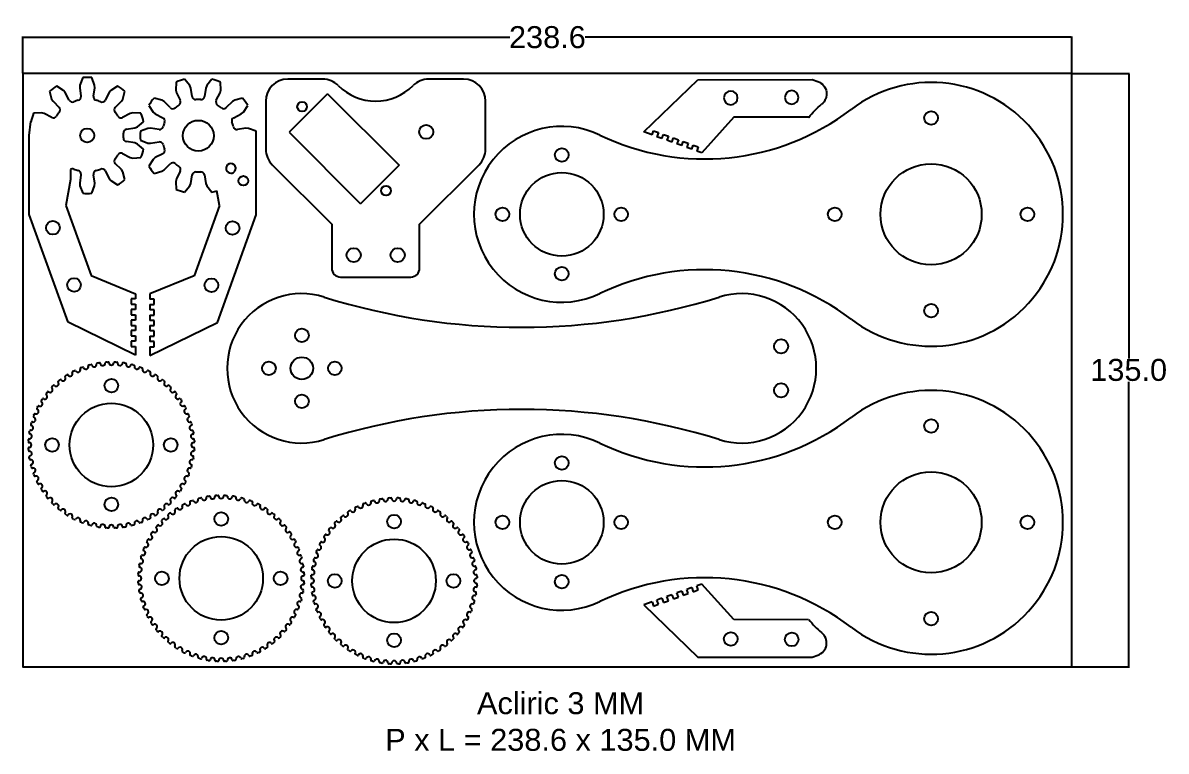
# Model space of a CAD drawing. Extents: x 6 to 266, y -12 to 153.
import ezdxf

# ---------------------------------------------------------------- set-up
doc = ezdxf.new("R2010")
doc.units = 0
doc.header["$MEASUREMENT"] = 0
doc.layers.get('0').update_dxf_attribs({"linetype": 'CONTINUOUS'})
doc.layers.get('Defpoints').update_dxf_attribs({"linetype": 'CONTINUOUS'})
doc.layers.add('Layer1', color=1, linetype='CONTINUOUS')
doc.styles.get("Standard").update_dxf_attribs({"font": 'ARIAL.TTF'})
doc.dimstyles.get("Standard").update_dxf_attribs({"dimtxt": 0.18, "dimasz": 0.18, "dimexe": 0.18, "dimexo": 0.0625, "dimgap": 0.09, "dimtad": 0, "dimtih": 1, "dimtoh": 1, "dimdec": 4, "dimzin": 0, "dimdsep": 46, "dimtxsty": 'Standard', "dimcen": 0.09, "dimadec": 0, "dimazin": 0, "dimtfac": 1, "dimtdec": 4, "dimtofl": 0, "dimtmove": 0, "dimatfit": 3, "dimfxl": 1, "dimtolj": 1, "dimtzin": 0, "dimarcsym": 0})

# ---------------------------------------------------------------- blocks, each defined once
blk = doc.blocks.new('POCKET003')
at = {"color": 0}
for p, q in [((-12.04, 12), (-20, 12)), ((20, 12), (12.04, 12)), ((-10.93, 8.7), (-19.7, -0.07)), ((-10.93, 8.7), (5.33, -7.56)), ((-25, 7), (-25, -3.93)), ((25, -3.93), (25, 7)), ((-19.7, -0.07), (-3.43, -16.33)), ((-23.54, -7.46), (-10, -21)), ((5.33, -7.56), (-3.43, -16.33)), ((10, -21), (23.54, -7.46)), ((-10, -21), (-10, -31)), ((10, -31), (10, -21)), ((-8, -33), (8, -33))]:
    blk.add_line(p, q, dxfattribs=at)
for centre, radius in [((-16.73, 5.73), 1.1), ((11.5, 0), 1.6), ((2.36, -13.36), 1.1), ((-5, -28), 1.6), ((5, -28), 1.6)]:
    blk.add_circle(centre, radius, dxfattribs=at)
for centre, radius, start, end in [((-20, 7), 5, 90, 180), ((-12.04, 7), 5, 44.9009, 90), ((0, 19), 12, 224.9009, 315.0991), ((12.04, 7), 5, 90, 135.0991), ((20, 7), 5, 0, 90), ((-20, -3.93), 5, 180, 225), ((20, -3.93), 5, 315, 0), ((-8, -31), 2, 180, 270), ((8, -31), 2, 270, 0)]:
    blk.add_arc(centre, radius, start, end, dxfattribs=at)
blk = doc.blocks.new('FILLET')
at = {"color": 0}
for p, q in [((11, 50), (-4.35, 42.45)), ((11, 48), (11, 50)), ((11, 48), (10, 48)), ((10, 48), (10, 46.8)), ((10, 46.8), (11, 46.8)), ((11, 45.6), (10, 45.6)), ((10, 45.6), (10, 44.4)), ((10, 44.4), (11, 44.4)), ((11, 45.6), (11, 46.8)), ((11, 43.2), (11, 44.4)), ((-4.35, 42.45), (-13.2, 18)), ((11, 43.2), (10, 43.2)), ((10, 43.2), (10, 42)), ((10, 42), (11, 42)), ((11, 40.8), (11, 42)), ((10, 40.8), (10, 39.6)), ((11, 40.8), (10, 40.8)), ((10, 39.6), (11, 39.6)), ((11, 38.4), (11, 39.6)), ((10, 38.4), (10, 37.2)), ((11, 38.4), (10, 38.4)), ((10, 37.2), (11, 37.2)), ((11, 36), (11, 37.2)), ((0.93, 31.89), (11, 36)), ((-4.85, 15.91), (0.93, 31.89)), ((-13.2, 18), (-13.2, 16.62)), ((-4.85, 15.91), (-4.83, 15.78))]:
    blk.add_line(p, q, dxfattribs=at)
for centre in [(-3, 34), (-7.8, 21)]:
    blk.add_circle(centre, 1.55, dxfattribs=at)
for centre, radius, start, end in [((-10.2, 16.62), 3, 180, 301.5389), ((0, 0), 16.5, 107.021, 121.5389)]:
    blk.add_arc(centre, radius, start, end, dxfattribs=at)
blk = doc.blocks.new('PAD')
at = {"color": 0}
for centre, radius in [((84, 21.92), 1.55), ((0, 13.5), 1.55), ((84, 0), 11.5), ((0, 0), 9.5), ((-13.5, 0), 1.55), ((13.5, 0), 1.55), ((62.08, 0), 1.55), ((105.92, 0), 1.55), ((0, -13.5), 1.55), ((84, -21.92), 1.55)]:
    blk.add_circle(centre, radius, dxfattribs=at)
for centre, radius, start, end in [((84, 0), 30, 232.6875, 127.3125), ((32.48, 67.6), 55, 244.3409, 307.3125), ((0, 0), 20, 64.3409, 295.6591), ((32.48, -67.6), 55, 52.6875, 115.6591)]:
    blk.add_arc(centre, radius, start, end, dxfattribs=at)
blk = doc.blocks.new('POCKET')
at = {"color": 0}
for centre, radius in [((0, 7.5), 1.55), ((109, 5), 1.6), ((-7.5, 0), 1.55), ((0, 0), 2.55), ((7.5, 0), 1.55), ((109, -5), 1.6), ((0, -7.5), 1.55)]:
    blk.add_circle(centre, radius, dxfattribs=at)
for centre, radius, start, end in [((0, 0), 17, 72.5784, 287.4216), ((50, 159.34), 150, 252.5784, 287.4216), ((100, 0), 17, 252.5784, 107.4216), ((50, -159.34), 150, 72.5784, 107.4216)]:
    blk.add_arc(centre, radius, start, end, dxfattribs=at)
blk = doc.blocks.new('*D31')
at = {"layer": 'Defpoints', "color": 0}
for p in [(5.93, 149.91), (5.93, 141.7), (244.56, 141.7)]:
    blk.add_point(p, dxfattribs=at)
at = {"layer": 'Layer1', "color": 0, "linetype": 'ByBlock', "lineweight": -2}
for p, q in [((5.93, 141.77), (5.93, 150.09)), ((6.11, 149.91), (116.68, 149.91)), ((244.38, 149.91), (133.8, 149.91)), ((244.56, 141.77), (244.56, 150.09))]:
    blk.add_line(p, q, dxfattribs=at)
at = {"layer": 'Layer1', "color": 0}
for points in [[(6.11, 149.94), (6.11, 149.88), (5.93, 149.91)], [(244.38, 149.88), (244.38, 149.94), (244.56, 149.91)]]:
    blk.add_solid(points, dxfattribs=at)
at = {"layer": 'Layer1', "color": 0, "linetype": 'ByBlock', "insert": (125.24, 149.91), "char_height": 5, "attachment_point": 5}
blk.add_mtext('\\A1;238.6', dxfattribs=at)
blk = doc.blocks.new('*D32')
at = {"layer": 'Defpoints', "color": 0}
for p in [(244.56, 141.7), (257.46, 141.7), (244.56, 6.73)]:
    blk.add_point(p, dxfattribs=at)
at = {"layer": 'Layer1', "color": 0, "linetype": 'ByBlock', "lineweight": -2}
for p, q in [((244.62, 141.7), (257.64, 141.7)), ((257.46, 141.52), (257.46, 76.86)), ((257.46, 6.91), (257.46, 71.57)), ((244.62, 6.73), (257.64, 6.73))]:
    blk.add_line(p, q, dxfattribs=at)
at = {"layer": 'Layer1', "color": 0}
for points in [[(257.49, 141.52), (257.43, 141.52), (257.46, 141.7)], [(257.43, 6.91), (257.49, 6.91), (257.46, 6.73)]]:
    blk.add_solid(points, dxfattribs=at)
at = {"layer": 'Layer1', "color": 0, "linetype": 'ByBlock', "insert": (257.46, 74.22), "char_height": 5, "attachment_point": 5}
blk.add_mtext('\\A1;135.0', dxfattribs=at)

msp = doc.modelspace()

# ---------------------------------------------------------------- linework, layer by layer
at = {"color": 0}
for p, q in [((18.85, 138.43), (19.15, 136.51)), ((21.98, 136.51), (22.29, 138.43)), ((44.41, 136.44), (44.11, 138.36)), ((47.54, 138.36), (47.24, 136.44)), ((12.8, 135.35), (14.18, 133.97)), ((16.47, 135.64), (15.58, 137.37)), ((25.55, 137.37), (24.67, 135.64)), ((26.96, 133.97), (28.34, 135.35)), ((39.44, 133.91), (38.06, 135.28)), ((40.84, 137.3), (41.72, 135.57)), ((49.93, 135.57), (50.81, 137.3)), ((53.59, 135.28), (52.21, 133.91)), ((7.4, 127.58), (7.74, 130.72)), ((7.74, 130.72), (7.74, 130.72)), ((12.52, 131.69), (10.78, 132.57)), ((30.36, 132.57), (28.62, 131.69)), ((36.04, 132.5), (37.77, 131.62)), ((53.88, 131.62), (55.61, 132.5)), ((7.37, 127.58), (7.4, 127.58)), ((7.37, 109.58), (7.37, 127.58)), ((29.5, 129), (31.42, 129.3)), ((36.9, 128.93), (34.98, 129.23)), ((56.67, 129.23), (54.75, 128.93)), ((59.03, 127.29), (59.03, 127.52)), ((31.42, 125.87), (29.5, 126.17)), ((34.98, 125.8), (36.9, 126.1)), ((59.03, 109.52), (59.03, 127.29)), ((28.62, 123.48), (30.36, 122.6)), ((37.77, 123.41), (36.04, 122.53)), ((16.77, 119.86), (16.77, 117.58)), ((28.34, 119.82), (26.96, 121.19)), ((38.06, 119.75), (39.44, 121.12)), ((16.77, 117.58), (15.72, 111.68)), ((19.15, 118.66), (18.85, 116.74)), ((22.29, 116.74), (21.98, 118.66)), ((24.67, 119.53), (25.55, 117.8)), ((41.72, 119.46), (40.84, 117.73)), ((44.11, 116.67), (44.41, 118.59)), ((47.24, 118.59), (47.54, 116.67)), ((50.68, 111.61), (50.07, 115.01)), ((16.22, 85.14), (7.37, 109.58)), ((15.72, 111.68), (21.5, 95.69)), ((50.68, 111.61), (44.89, 95.62)), ((50.18, 85.07), (59.03, 109.52)), ((21.5, 95.69), (31.57, 91.58)), ((44.89, 95.62), (34.83, 91.52)), ((31.57, 91.58), (31.57, 90.38)), ((34.83, 91.52), (34.83, 90.32)), ((30.57, 90.38), (30.57, 89.18)), ((31.57, 90.38), (30.57, 90.38)), ((30.57, 89.18), (31.57, 89.18)), ((31.57, 89.18), (31.57, 87.98)), ((35.83, 90.32), (34.83, 90.32)), ((34.83, 89.12), (34.83, 87.92)), ((34.83, 89.12), (35.83, 89.12)), ((35.83, 89.12), (35.83, 90.32)), ((30.57, 87.98), (30.57, 86.78)), ((31.57, 87.98), (30.57, 87.98)), ((30.57, 86.78), (31.57, 86.78)), ((31.57, 86.78), (31.57, 85.58)), ((35.83, 87.92), (34.83, 87.92)), ((34.83, 86.72), (34.83, 85.52)), ((34.83, 86.72), (35.83, 86.72)), ((35.83, 86.72), (35.83, 87.92)), ((31.57, 77.58), (16.22, 85.14)), ((30.57, 85.58), (30.57, 84.38)), ((31.57, 85.58), (30.57, 85.58)), ((30.57, 84.38), (31.57, 84.38)), ((31.57, 84.38), (31.57, 83.18)), ((35.83, 85.52), (34.83, 85.52)), ((34.83, 77.52), (50.18, 85.07)), ((34.83, 84.32), (34.83, 83.12)), ((34.83, 84.32), (35.83, 84.32)), ((35.83, 84.32), (35.83, 85.52)), ((30.57, 83.18), (30.57, 81.98)), ((31.57, 83.18), (30.57, 83.18)), ((30.57, 81.98), (31.57, 81.98)), ((30.57, 80.78), (30.57, 79.58)), ((31.57, 80.78), (30.57, 80.78)), ((31.57, 81.98), (31.57, 80.78)), ((35.83, 83.12), (34.83, 83.12)), ((34.83, 81.92), (34.83, 80.72)), ((34.83, 81.92), (35.83, 81.92)), ((35.83, 80.72), (34.83, 80.72)), ((35.83, 81.92), (35.83, 83.12)), ((35.83, 79.52), (35.83, 80.72)), ((30.57, 79.58), (31.57, 79.58)), ((31.57, 79.58), (31.57, 77.58)), ((34.83, 79.52), (34.83, 77.52)), ((34.83, 79.52), (35.83, 79.52)), ((21.17, 75.42), (20.9, 75.33)), ((21.17, 75.42), (21.45, 75.48)), ((23.11, 75.83), (22.83, 75.77)), ((23.11, 75.83), (23.39, 75.86)), ((25.07, 76.04), (24.79, 76.01)), ((25.07, 76.04), (25.36, 76.04)), ((27.05, 76.04), (26.77, 76.04)), ((27.05, 76.04), (27.33, 76.01)), ((29.02, 75.83), (28.74, 75.86)), ((29.02, 75.83), (29.3, 75.77)), ((30.95, 75.42), (30.68, 75.48)), ((30.95, 75.42), (31.22, 75.33)), ((15.77, 73.02), (15.54, 72.85)), ((15.77, 73.02), (16.02, 73.16)), ((17.48, 74), (17.24, 73.86)), ((17.48, 74), (17.74, 74.12)), ((19.29, 74.81), (19.03, 74.69)), ((19.29, 74.81), (19.56, 74.9)), ((32.84, 74.81), (32.56, 74.9)), ((32.84, 74.81), (33.09, 74.69)), ((34.64, 74), (34.38, 74.12)), ((34.64, 74), (34.89, 73.86)), ((36.36, 73.02), (36.11, 73.16)), ((36.36, 73.02), (36.59, 72.85)), ((12.7, 70.53), (12.51, 70.32)), ((12.7, 70.53), (12.91, 70.72)), ((14.17, 71.85), (13.96, 71.66)), ((14.17, 71.85), (14.4, 72.02)), ((37.96, 71.85), (37.73, 72.02)), ((37.96, 71.85), (38.17, 71.66)), ((39.43, 70.53), (39.21, 70.72)), ((39.43, 70.53), (39.62, 70.32)), ((10.21, 67.46), (10.38, 67.69)), ((11.38, 69.06), (11.21, 68.83)), ((11.38, 69.06), (11.57, 69.27)), ((40.75, 69.06), (40.56, 69.27)), ((40.75, 69.06), (40.92, 68.83)), ((41.91, 67.46), (41.75, 67.69)), ((9.22, 65.75), (9.11, 65.49)), ((9.22, 65.75), (9.37, 65.99)), ((10.21, 67.46), (10.07, 67.21)), ((41.91, 67.46), (42.05, 67.21)), ((42.9, 65.75), (42.76, 65.99)), ((42.9, 65.75), (43.02, 65.49)), ((8.42, 63.94), (8.33, 63.67)), ((8.42, 63.94), (8.53, 64.2)), ((43.71, 63.94), (43.59, 64.2)), ((43.71, 63.94), (43.79, 63.67)), ((7.4, 60.12), (7.37, 59.84)), ((7.4, 60.12), (7.46, 60.4)), ((7.81, 62.06), (7.75, 61.78)), ((7.81, 62.06), (7.9, 62.33)), ((44.32, 62.06), (44.23, 62.33)), ((44.32, 62.06), (44.38, 61.78)), ((44.73, 60.12), (44.67, 60.4)), ((44.73, 60.12), (44.76, 59.84)), ((7.19, 58.15), (7.22, 58.44)), ((7.19, 58.15), (7.19, 57.87)), ((44.94, 58.15), (44.91, 58.44)), ((44.94, 58.15), (44.94, 57.87)), ((7.19, 56.18), (7.19, 56.46)), ((7.19, 56.18), (7.22, 55.89)), ((44.94, 56.18), (44.91, 55.89)), ((44.94, 56.18), (44.94, 56.46)), ((7.4, 54.21), (7.37, 54.49)), ((7.4, 54.21), (7.46, 53.93)), ((7.81, 52.27), (7.75, 52.55)), ((7.81, 52.27), (7.9, 52)), ((44.32, 52.27), (44.23, 52)), ((44.32, 52.27), (44.38, 52.55)), ((44.73, 54.21), (44.67, 53.93)), ((44.73, 54.21), (44.76, 54.49)), ((8.42, 50.39), (8.33, 50.66)), ((8.42, 50.39), (8.53, 50.13)), ((43.71, 50.39), (43.59, 50.13)), ((43.71, 50.39), (43.79, 50.66)), ((9.22, 48.59), (9.11, 48.85)), ((9.22, 48.59), (9.37, 48.34)), ((10.21, 46.87), (10.07, 47.12)), ((10.21, 46.87), (10.38, 46.64)), ((41.91, 46.87), (41.75, 46.64)), ((41.91, 46.87), (42.05, 47.12)), ((42.9, 48.59), (42.76, 48.34)), ((42.9, 48.59), (43.02, 48.85)), ((11.38, 45.27), (11.21, 45.5)), ((11.38, 45.27), (11.57, 45.06)), ((40.75, 45.27), (40.56, 45.06)), ((40.75, 45.27), (40.92, 45.5)), ((44.28, 44.48), (44.02, 44.37)), ((44.28, 44.48), (44.55, 44.57)), ((46.16, 45.09), (45.89, 45.01)), ((46.16, 45.09), (46.44, 45.15)), ((48.1, 45.51), (47.82, 45.45)), ((48.1, 45.51), (48.38, 45.54)), ((50.06, 45.71), (49.78, 45.68)), ((50.06, 45.71), (50.35, 45.71)), ((52.04, 45.71), (51.76, 45.71)), ((52.04, 45.71), (52.32, 45.68)), ((54.01, 45.51), (53.73, 45.54)), ((54.01, 45.51), (54.29, 45.45)), ((55.94, 45.09), (55.67, 45.15)), ((55.94, 45.09), (56.21, 45.01)), ((57.82, 44.48), (57.55, 44.57)), ((57.82, 44.48), (58.08, 44.37)), ((85.48, 44.51), (85.21, 44.42)), ((85.48, 44.51), (85.75, 44.57)), ((87.41, 44.92), (87.13, 44.86)), ((87.41, 44.92), (87.69, 44.95)), ((89.38, 45.13), (89.09, 45.1)), ((89.38, 45.13), (89.66, 45.13)), ((91.36, 45.13), (91.07, 45.13)), ((91.36, 45.13), (91.64, 45.1)), ((93.32, 44.92), (93.04, 44.95)), ((93.32, 44.92), (93.6, 44.86)), ((95.26, 44.51), (94.98, 44.57)), ((95.26, 44.51), (95.53, 44.42)), ((12.7, 43.8), (12.51, 44.01)), ((12.7, 43.8), (12.91, 43.61)), ((14.17, 42.48), (13.96, 42.67)), ((14.17, 42.48), (14.4, 42.31)), ((37.96, 42.48), (37.73, 42.31)), ((37.96, 42.48), (38.17, 42.67)), ((39.16, 41.53), (39.39, 41.69)), ((39.43, 43.8), (39.21, 43.61)), ((39.43, 43.8), (39.62, 44.01)), ((40.76, 42.69), (40.53, 42.52)), ((40.76, 42.69), (41.01, 42.83)), ((42.47, 43.68), (42.23, 43.54)), ((42.47, 43.68), (42.73, 43.79)), ((59.63, 43.68), (59.37, 43.79)), ((59.63, 43.68), (59.88, 43.54)), ((61.35, 42.69), (61.1, 42.83)), ((61.35, 42.69), (61.57, 42.52)), ((62.95, 41.53), (62.72, 41.69)), ((80.07, 42.11), (79.84, 41.94)), ((80.07, 42.11), (80.32, 42.25)), ((81.79, 43.1), (81.54, 42.95)), ((81.79, 43.1), (82.05, 43.21)), ((83.59, 43.9), (83.33, 43.79)), ((83.59, 43.9), (83.86, 43.99)), ((97.14, 43.9), (96.87, 43.99)), ((97.14, 43.9), (97.4, 43.79)), ((98.95, 43.1), (98.69, 43.21)), ((98.95, 43.1), (99.19, 42.95)), ((100.66, 42.11), (100.41, 42.25)), ((100.66, 42.11), (100.89, 41.94)), ((15.77, 41.32), (15.54, 41.48)), ((15.77, 41.32), (16.02, 41.17)), ((17.48, 40.33), (17.24, 40.47)), ((17.48, 40.33), (17.74, 40.21)), ((19.29, 39.52), (19.03, 39.64)), ((19.29, 39.52), (19.56, 39.43)), ((32.84, 39.52), (32.56, 39.43)), ((32.84, 39.52), (33.09, 39.64)), ((34.64, 40.33), (34.38, 40.21)), ((34.64, 40.33), (34.89, 40.47)), ((36.36, 41.32), (36.11, 41.17)), ((36.36, 41.32), (36.59, 41.48)), ((37.69, 40.2), (37.5, 39.99)), ((37.69, 40.2), (37.9, 40.39)), ((39.16, 41.53), (38.95, 41.34)), ((62.95, 41.53), (63.16, 41.34)), ((64.42, 40.2), (64.2, 40.39)), ((64.42, 40.2), (64.61, 39.99)), ((77, 39.62), (76.81, 39.41)), ((77, 39.62), (77.21, 39.81)), ((78.47, 40.94), (78.26, 40.75)), ((78.47, 40.94), (78.7, 41.11)), ((102.26, 40.94), (102.03, 41.11)), ((102.26, 40.94), (102.47, 40.75)), ((103.73, 39.62), (103.52, 39.81)), ((103.73, 39.62), (103.92, 39.41)), ((21.17, 38.91), (20.9, 39)), ((21.17, 38.91), (21.45, 38.85)), ((23.11, 38.5), (22.83, 38.56)), ((23.11, 38.5), (23.39, 38.47)), ((25.07, 38.29), (24.79, 38.32)), ((25.07, 38.29), (25.36, 38.29)), ((27.05, 38.29), (26.77, 38.29)), ((27.05, 38.29), (27.33, 38.32)), ((29.02, 38.5), (28.74, 38.47)), ((29.02, 38.5), (29.3, 38.56)), ((30.95, 38.91), (30.68, 38.85)), ((30.95, 38.91), (31.22, 39)), ((35.2, 37.13), (35.06, 36.89)), ((35.2, 37.13), (35.37, 37.36)), ((36.37, 38.73), (36.2, 38.5)), ((36.37, 38.73), (36.56, 38.94)), ((65.74, 38.73), (65.55, 38.94)), ((65.74, 38.73), (65.91, 38.5)), ((66.9, 37.13), (66.73, 37.36)), ((66.9, 37.13), (67.04, 36.89)), ((74.52, 36.55), (74.37, 36.3)), ((74.52, 36.55), (74.68, 36.78)), ((75.68, 38.15), (75.51, 37.92)), ((75.68, 38.15), (75.87, 38.36)), ((105.05, 38.15), (104.86, 38.36)), ((105.05, 38.15), (105.22, 37.92)), ((106.22, 36.55), (106.05, 36.78)), ((106.22, 36.55), (106.36, 36.3)), ((33.41, 33.61), (33.52, 33.87)), ((34.21, 35.42), (34.1, 35.16)), ((34.21, 35.42), (34.36, 35.67)), ((67.89, 35.42), (67.75, 35.67)), ((67.89, 35.42), (68.01, 35.16)), ((68.7, 33.61), (68.58, 33.87)), ((73.53, 34.84), (73.41, 34.58)), ((73.53, 34.84), (73.67, 35.08)), ((107.21, 34.84), (107.06, 35.08)), ((107.21, 34.84), (107.32, 34.58)), ((32.8, 31.73), (32.74, 31.45)), ((32.8, 31.73), (32.89, 32)), ((33.41, 33.61), (33.32, 33.34)), ((68.7, 33.61), (68.78, 33.34)), ((69.31, 31.73), (69.22, 32)), ((69.31, 31.73), (69.37, 31.45)), ((72.11, 31.15), (72.2, 31.42)), ((72.72, 33.03), (72.64, 32.76)), ((72.72, 33.03), (72.84, 33.29)), ((108.01, 33.03), (107.89, 33.29)), ((108.01, 33.03), (108.1, 32.76)), ((108.62, 31.15), (108.53, 31.42)), ((32.39, 29.8), (32.36, 29.51)), ((32.39, 29.8), (32.45, 30.07)), ((69.72, 29.8), (69.66, 30.07)), ((69.72, 29.8), (69.75, 29.51)), ((71.7, 29.21), (71.67, 28.93)), ((71.7, 29.21), (71.76, 29.49)), ((72.11, 31.15), (72.05, 30.87)), ((108.62, 31.15), (108.68, 30.87)), ((109.03, 29.21), (108.97, 29.49)), ((109.03, 29.21), (109.06, 28.93)), ((32.18, 27.83), (32.21, 28.11)), ((32.18, 27.83), (32.18, 27.55)), ((32.18, 25.85), (32.18, 26.14)), ((69.92, 27.83), (69.9, 28.11)), ((69.92, 27.83), (69.92, 27.55)), ((69.92, 25.85), (69.92, 26.14)), ((71.49, 27.25), (71.52, 27.53)), ((71.49, 27.25), (71.49, 26.96)), ((109.24, 27.25), (109.21, 27.53)), ((109.24, 27.25), (109.24, 26.96)), ((32.18, 25.85), (32.21, 25.57)), ((32.39, 23.88), (32.36, 24.17)), ((32.39, 23.88), (32.45, 23.61)), ((69.72, 23.88), (69.66, 23.61)), ((69.72, 23.88), (69.75, 24.17)), ((69.92, 25.85), (69.9, 25.57)), ((71.49, 25.27), (71.49, 25.55)), ((71.49, 25.27), (71.52, 24.99)), ((71.7, 23.3), (71.67, 23.58)), ((109.03, 23.3), (109.06, 23.58)), ((109.24, 25.27), (109.21, 24.99)), ((109.24, 25.27), (109.24, 25.55)), ((32.8, 21.95), (32.74, 22.23)), ((32.8, 21.95), (32.89, 21.68)), ((69.31, 21.95), (69.22, 21.68)), ((69.31, 21.95), (69.37, 22.23)), ((71.7, 23.3), (71.76, 23.02)), ((72.11, 21.37), (72.05, 21.64)), ((72.11, 21.37), (72.2, 21.1)), ((108.62, 21.37), (108.53, 21.1)), ((108.62, 21.37), (108.68, 21.64)), ((109.03, 23.3), (108.97, 23.02)), ((33.41, 20.07), (33.32, 20.34)), ((33.41, 20.07), (33.52, 19.81)), ((34.21, 18.26), (34.1, 18.52)), ((34.21, 18.26), (34.36, 18.01)), ((67.89, 18.26), (67.75, 18.01)), ((67.89, 18.26), (68.01, 18.52)), ((68.7, 20.07), (68.58, 19.81)), ((68.7, 20.07), (68.78, 20.34)), ((72.72, 19.49), (72.64, 19.76)), ((72.72, 19.49), (72.84, 19.23)), ((108.01, 19.49), (107.89, 19.23)), ((108.01, 19.49), (108.1, 19.76)), ((35.2, 16.55), (35.06, 16.79)), ((35.2, 16.55), (35.37, 16.32)), ((66.9, 16.55), (66.73, 16.32)), ((66.9, 16.55), (67.04, 16.79)), ((73.53, 17.68), (73.41, 17.94)), ((73.53, 17.68), (73.67, 17.43)), ((74.52, 15.96), (74.37, 16.21)), ((74.52, 15.96), (74.68, 15.73)), ((106.22, 15.96), (106.05, 15.73)), ((106.22, 15.96), (106.36, 16.21)), ((107.21, 17.68), (107.06, 17.43)), ((107.21, 17.68), (107.32, 17.94)), ((36.37, 14.95), (36.2, 15.18)), ((36.37, 14.95), (36.56, 14.74)), ((37.69, 13.48), (37.5, 13.69)), ((37.69, 13.48), (37.9, 13.29)), ((64.42, 13.48), (64.2, 13.29)), ((64.42, 13.48), (64.61, 13.69)), ((65.74, 14.95), (65.55, 14.74)), ((65.74, 14.95), (65.91, 15.18)), ((75.68, 14.36), (75.51, 14.59)), ((75.68, 14.36), (75.87, 14.15)), ((77, 12.89), (76.81, 13.11)), ((103.73, 12.89), (103.92, 13.11)), ((105.05, 14.36), (104.86, 14.15)), ((105.05, 14.36), (105.22, 14.59)), ((39.16, 12.15), (38.95, 12.34)), ((39.16, 12.15), (39.39, 11.99)), ((40.76, 10.99), (40.53, 11.16)), ((40.76, 10.99), (41.01, 10.85)), ((61.35, 10.99), (61.1, 10.85)), ((61.35, 10.99), (61.57, 11.16)), ((62.95, 12.15), (62.72, 11.99)), ((62.95, 12.15), (63.16, 12.34)), ((77, 12.89), (77.21, 12.7)), ((78.47, 11.57), (78.26, 11.76)), ((78.47, 11.57), (78.7, 11.4)), ((80.07, 10.41), (79.84, 10.58)), ((80.07, 10.41), (80.32, 10.27)), ((100.66, 10.41), (100.41, 10.27)), ((100.66, 10.41), (100.89, 10.58)), ((102.26, 11.57), (102.03, 11.4)), ((102.26, 11.57), (102.47, 11.76)), ((103.73, 12.89), (103.52, 12.7)), ((42.47, 10), (42.23, 10.14)), ((42.47, 10), (42.73, 9.89)), ((44.28, 9.2), (44.02, 9.31)), ((44.28, 9.2), (44.55, 9.11)), ((46.16, 8.59), (45.89, 8.67)), ((46.16, 8.59), (46.44, 8.53)), ((48.1, 8.17), (47.82, 8.23)), ((48.1, 8.17), (48.38, 8.14)), ((50.06, 7.97), (49.78, 8)), ((50.06, 7.97), (50.35, 7.97)), ((52.04, 7.97), (51.76, 7.97)), ((52.04, 7.97), (52.32, 8)), ((54.01, 8.17), (53.73, 8.14)), ((54.01, 8.17), (54.29, 8.23)), ((55.94, 8.59), (55.67, 8.53)), ((55.94, 8.59), (56.21, 8.67)), ((57.82, 9.2), (57.55, 9.11)), ((57.82, 9.2), (58.08, 9.31)), ((59.63, 10), (59.37, 9.89)), ((59.63, 10), (59.88, 10.14)), ((81.79, 9.42), (81.54, 9.56)), ((81.79, 9.42), (82.05, 9.3)), ((83.59, 8.61), (83.33, 8.73)), ((83.59, 8.61), (83.86, 8.53)), ((85.48, 8), (85.21, 8.09)), ((85.48, 8), (85.75, 7.94)), ((95.26, 8), (94.98, 7.94)), ((95.26, 8), (95.53, 8.09)), ((97.14, 8.61), (96.87, 8.53)), ((97.14, 8.61), (97.4, 8.73)), ((98.95, 9.42), (98.69, 9.3)), ((98.95, 9.42), (99.19, 9.56)), ((87.41, 7.59), (87.13, 7.65)), ((87.41, 7.59), (87.69, 7.56)), ((89.38, 7.39), (89.09, 7.41)), ((89.38, 7.39), (89.66, 7.39)), ((91.36, 7.39), (91.07, 7.39)), ((91.36, 7.39), (91.64, 7.41)), ((93.32, 7.59), (93.04, 7.56)), ((93.32, 7.59), (93.6, 7.65))]:
    msp.add_line(p, q, dxfattribs=at)
at = {"linetype": 'ByBlock'}
msp.add_lwpolyline([(5.93, 141.7), (5.93, 6.73), (244.56, 6.73), (244.56, 141.7)], close=True, dxfattribs=at)
at = {"color": 0}
for points in [[(19.55, 140.75), (18.9, 139.04)], [(22.24, 139.04), (21.59, 140.75)], [(15.19, 137.84), (13.65, 138.83)], [(15.58, 137.37), (15.19, 137.84)], [(18.9, 139.04), (18.85, 138.43)], [(22.29, 138.43), (22.24, 139.04)], [(25.95, 137.84), (25.55, 137.37)], [(27.48, 138.83), (25.95, 137.84)], [(40.79, 139.72), (40.69, 137.89)], [(40.69, 137.89), (40.84, 137.3)], [(43.88, 138.93), (42.72, 140.35)], [(44.11, 138.36), (43.88, 138.93)], [(47.78, 138.93), (47.54, 138.36)], [(48.93, 140.35), (47.78, 138.93)], [(50.81, 137.3), (50.96, 137.89)], [(50.96, 137.89), (50.86, 139.72)], [(12.01, 137.64), (12.48, 135.87)], [(12.48, 135.87), (12.8, 135.35)], [(28.34, 135.35), (28.66, 135.87)], [(28.66, 135.87), (29.13, 137.64)], [(37.54, 135.6), (35.77, 136.07)], [(38.06, 135.28), (37.54, 135.6)], [(54.11, 135.6), (53.59, 135.28)], [(55.88, 136.07), (54.11, 135.6)], [(10.19, 132.71), (8.36, 132.62)], [(10.78, 132.57), (10.19, 132.71)], [(30.95, 132.71), (30.36, 132.57)], [(32.77, 132.62), (30.95, 132.71)], [(34.58, 134.43), (35.57, 132.9)], [(35.57, 132.9), (36.04, 132.5)], [(55.61, 132.5), (56.08, 132.9)], [(56.08, 132.9), (57.07, 134.43)], [(31.98, 129.53), (33.4, 130.68)], [(31.42, 129.3), (31.98, 129.53)], [(34.37, 129.19), (32.66, 128.53)], [(34.98, 129.23), (34.37, 129.19)], [(57.28, 129.19), (56.67, 129.23)], [(58.99, 128.53), (57.28, 129.19)], [(31.98, 125.63), (31.42, 125.87)], [(33.4, 124.48), (31.98, 125.63)], [(32.66, 126.5), (34.37, 125.84)], [(34.37, 125.84), (34.98, 125.8)], [(30.36, 122.6), (30.95, 122.45)], [(30.95, 122.45), (32.77, 122.55)], [(36.04, 122.53), (35.57, 122.13)], [(28.66, 119.3), (28.34, 119.82)], [(35.57, 122.13), (34.58, 120.6)], [(37.54, 119.43), (38.06, 119.75)], [(25.55, 117.8), (25.95, 117.33)], [(25.95, 117.33), (27.48, 116.34)], [(29.13, 117.53), (28.66, 119.3)], [(35.77, 118.96), (37.54, 119.43)], [(40.84, 117.73), (40.69, 117.14)], [(40.69, 117.14), (40.79, 115.31)], [(18.85, 116.74), (18.9, 116.13)], [(18.9, 116.13), (19.55, 114.42)], [(21.59, 114.42), (22.24, 116.13)], [(22.24, 116.13), (22.29, 116.74)], [(42.72, 114.68), (43.88, 116.1)], [(43.88, 116.1), (44.11, 116.67)], [(47.54, 116.67), (47.78, 116.1)], [(47.78, 116.1), (48.93, 114.68)]]:
    msp.add_lwpolyline(points, dxfattribs=at)
for centre, radius in [((45.83, 127.52), 3.5), ((20.57, 127.58), 1.6), ((56.08, 117.26), 1.1), ((12.77, 106.58), 1.55), ((53.63, 106.52), 1.55), ((17.57, 93.58), 1.55), ((48.83, 93.52), 1.55), ((26.06, 70.67), 1.55), ((26.06, 57.17), 9.5), ((12.56, 57.17), 1.55), ((39.56, 57.17), 1.55), ((26.06, 43.67), 1.55), ((51.05, 40.34), 1.55), ((90.37, 39.76), 1.55), ((51.05, 26.84), 9.5), ((90.37, 26.26), 9.5), ((37.55, 26.84), 1.55), ((64.55, 26.84), 1.55), ((76.87, 26.26), 1.55), ((103.87, 26.26), 1.55), ((51.05, 13.34), 1.55), ((90.37, 12.76), 1.55)]:
    msp.add_circle(centre, radius, dxfattribs=at)
for centre, radius, start, end in [((20.57, 127.59), 13.2, 85.5845, 94.4155), ((20.57, 127.59), 13.2, 121.5845, 130.4155), ((20.57, 127.59), 13.2, 49.5845, 58.4155), ((45.83, 127.52), 13.2, 103.5845, 112.4155), ((45.83, 127.52), 13.2, 67.5845, 76.4155), ((17.2, 136.01), 0.825, 206.9868, 291.5565), ((20.57, 127.58), 8.25, 104.2072, 111.7928), ((18.34, 136.38), 0.825, 284.4435, 9.0132), ((22.8, 136.38), 0.825, 170.9868, 255.5565), ((20.57, 127.58), 8.25, 68.2072, 75.7928), ((23.93, 136.01), 0.825, 248.4435, 333.0132), ((45.82, 127.52), 13.2, 139.5845, 148.4155), ((40.99, 135.19), 0.825, 302.4435, 27.0132), ((45.23, 136.57), 0.825, 188.9868, 273.5565), ((45.83, 127.52), 8.25, 86.2072, 93.7928), ((46.42, 136.57), 0.825, 266.4435, 351.0132), ((50.67, 135.19), 0.825, 152.9868, 237.5565), ((45.83, 127.52), 13.2, 31.5845, 40.4155), ((20.57, 127.58), 8.25, 140.2072, 147.7928), ((13.59, 133.39), 0.825, 320.4435, 45.0132), ((27.54, 133.39), 0.825, 134.9868, 219.5565), ((20.57, 127.58), 8.25, 32.2072, 39.7928), ((40.02, 134.49), 0.825, 224.9868, 309.5565), ((45.83, 127.52), 8.25, 122.2072, 129.7928), ((45.83, 127.52), 8.25, 50.2072, 57.7928), ((51.63, 134.49), 0.825, 230.4435, 315.0132), ((20.57, 127.58), 13.2, 157.5845, 166.2616), ((20.57, 127.58), 13.2, 166.2616, 166.4155), ((12.89, 132.42), 0.825, 242.9868, 327.5565), ((28.25, 132.42), 0.825, 212.4435, 297.0132), ((20.57, 127.58), 13.2, 13.5845, 22.4155), ((37.4, 130.88), 0.825, 338.4435, 63.0132), ((45.83, 127.52), 8.25, 158.2072, 165.7928), ((54.25, 130.88), 0.825, 116.9868, 201.5565), ((45.83, 127.52), 8.25, 14.2072, 21.7928), ((29.62, 128.18), 0.825, 98.9868, 183.5565), ((20.57, 127.58), 8.25, 356.2072, 3.7928), ((45.82, 127.52), 13.2, 175.5845, 184.4155), ((37.03, 129.75), 0.825, 260.9868, 345.5565), ((54.62, 129.75), 0.825, 194.4435, 279.0132), ((45.83, 127.52), 13.2, 359.0342, 4.4155), ((29.62, 126.99), 0.825, 176.4435, 261.0132), ((37.03, 125.28), 0.825, 14.4435, 99.0132), ((45.83, 127.52), 8.25, 194.2072, 201.7928), ((27.54, 121.78), 0.825, 140.4435, 225.0132), ((20.57, 127.58), 8.25, 320.2072, 327.7928), ((28.25, 122.74), 0.825, 62.9868, 147.5565), ((20.57, 127.58), 13.2, 337.5845, 346.4155), ((37.4, 124.15), 0.825, 296.9868, 21.5565), ((17.2, 119.16), 0.825, 68.4435, 121.7439), ((20.57, 127.58), 8.25, 248.2072, 255.7928), ((20.57, 127.58), 8.25, 284.2072, 291.7928), ((23.93, 119.16), 0.825, 26.9868, 111.5565), ((45.82, 127.51), 13.2, 211.5845, 220.4155), ((40.02, 120.54), 0.825, 50.4435, 135.0132), ((45.83, 127.52), 8.25, 230.2072, 237.7928), ((40.99, 119.84), 0.825, 332.9868, 57.5565), ((53.25, 120.09), 1.1, 134.7569, 180), ((53.25, 120.09), 1.1, 180, 322.9126), ((53.25, 120.09), 1.1, 322.9126, 134.7569), ((18.34, 118.79), 0.825, 350.9868, 75.5565), ((22.8, 118.79), 0.825, 104.4435, 189.0132), ((20.57, 127.58), 13.2, 301.5845, 310.4155), ((45.23, 118.46), 0.825, 86.4435, 171.0132), ((45.83, 127.52), 8.25, 266.2072, 273.7928), ((46.42, 118.46), 0.825, 8.9868, 93.5565), ((45.83, 127.51), 13.2, 247.5845, 256.4155), ((45.83, 127.51), 13.2, 283.5845, 288.76), ((20.57, 127.58), 13.2, 265.5845, 274.4155), ((21.48, 75.33), 0.15, 12, 102), ((22.17, 75.48), 0.555, 192, 12), ((22.86, 75.63), 0.15, 102, 192), ((23.4, 75.71), 0.15, 6, 96), ((24.11, 75.79), 0.555, 186, 6), ((24.81, 75.86), 0.15, 96, 186), ((25.36, 75.89), 0.15, 0, 90), ((26.06, 75.89), 0.555, 180, 0), ((26.77, 75.89), 0.15, 90, 180), ((27.32, 75.86), 0.15, 354, 84), ((28.02, 75.79), 0.555, 174, 354), ((28.72, 75.71), 0.15, 84, 174), ((29.27, 75.63), 0.15, 348, 78), ((29.96, 75.48), 0.555, 168, 348), ((30.64, 75.33), 0.15, 78, 168), ((15.63, 72.73), 0.15, 126, 216), ((16.09, 73.03), 0.15, 30, 120), ((16.7, 73.38), 0.555, 210, 30), ((17.31, 73.73), 0.15, 120, 210), ((17.8, 73.98), 0.15, 24, 114), ((18.45, 74.27), 0.555, 204, 24), ((19.09, 74.56), 0.15, 114, 204), ((19.61, 74.75), 0.15, 18, 108), ((20.28, 74.97), 0.555, 198, 18), ((20.95, 75.19), 0.15, 108, 198), ((31.18, 75.19), 0.15, 342, 72), ((31.85, 74.97), 0.555, 162, 342), ((32.52, 74.75), 0.15, 72, 162), ((33.03, 74.56), 0.15, 336, 66), ((33.68, 74.27), 0.555, 156, 336), ((34.32, 73.98), 0.15, 66, 156), ((35.42, 73.38), 0.555, 150, 330), ((34.81, 73.73), 0.15, 330, 60), ((36.03, 73.03), 0.15, 60, 150), ((36.5, 72.73), 0.15, 324, 54), ((12.62, 70.22), 0.15, 138, 228), ((13.01, 70.61), 0.15, 42, 132), ((13.53, 71.08), 0.555, 222, 42), ((14.06, 71.55), 0.15, 132, 222), ((14.49, 71.9), 0.15, 36, 126), ((15.06, 72.31), 0.555, 216, 36), ((37.07, 72.31), 0.555, 144, 324), ((37.64, 71.9), 0.15, 54, 144), ((38.59, 71.08), 0.555, 138, 318), ((38.07, 71.55), 0.15, 318, 48), ((39.11, 70.61), 0.15, 48, 138), ((39.5, 70.22), 0.15, 312, 42), ((10.5, 67.6), 0.15, 54, 144), ((10.92, 68.17), 0.555, 234, 54), ((11.33, 68.74), 0.15, 144, 234), ((11.68, 69.17), 0.15, 48, 138), ((12.15, 69.69), 0.555, 228, 48), ((39.98, 69.69), 0.555, 132, 312), ((40.45, 69.17), 0.15, 42, 132), ((41.21, 68.17), 0.555, 126, 306), ((40.79, 68.74), 0.15, 306, 36), ((41.62, 67.6), 0.15, 36, 126), ((8.96, 64.78), 0.555, 246, 66), ((9.25, 65.43), 0.15, 156, 246), ((9.5, 65.92), 0.15, 60, 150), ((9.85, 66.53), 0.555, 240, 60), ((10.2, 67.14), 0.15, 150, 240), ((42.28, 66.53), 0.555, 120, 300), ((41.92, 67.14), 0.15, 300, 30), ((42.63, 65.92), 0.15, 30, 120), ((43.17, 64.78), 0.555, 114, 294), ((42.88, 65.43), 0.15, 294, 24), ((8.04, 62.28), 0.15, 72, 162), ((8.26, 62.95), 0.555, 252, 72), ((8.47, 63.62), 0.15, 162, 252), ((8.67, 64.14), 0.15, 66, 156), ((43.87, 62.95), 0.555, 108, 288), ((43.45, 64.14), 0.15, 24, 114), ((43.65, 63.62), 0.15, 288, 18), ((44.09, 62.28), 0.15, 18, 108), ((7.52, 59.82), 0.15, 174, 264), ((7.6, 60.37), 0.15, 78, 168), ((7.75, 61.06), 0.555, 258, 78), ((7.9, 61.75), 0.15, 168, 258), ((44.38, 61.06), 0.555, 102, 282), ((44.23, 61.75), 0.15, 282, 12), ((44.52, 60.37), 0.15, 12, 102), ((44.61, 59.82), 0.15, 276, 6), ((7.34, 57.87), 0.15, 180, 270), ((7.37, 58.42), 0.15, 84, 174), ((7.34, 57.17), 0.555, 270, 90), ((7.44, 59.12), 0.555, 264, 84), ((44.68, 59.12), 0.555, 96, 276), ((44.79, 57.17), 0.555, 90, 270), ((44.76, 58.42), 0.15, 6, 96), ((44.79, 57.87), 0.15, 270, 0), ((7.34, 56.46), 0.15, 90, 180), ((7.37, 55.91), 0.15, 186, 276), ((7.52, 54.51), 0.15, 96, 186), ((7.44, 55.21), 0.555, 276, 96), ((44.68, 55.21), 0.555, 84, 264), ((44.61, 54.51), 0.15, 354, 84), ((44.76, 55.91), 0.15, 264, 354), ((44.79, 56.46), 0.15, 0, 90), ((7.6, 53.96), 0.15, 192, 282), ((7.75, 53.27), 0.555, 282, 102), ((7.9, 52.58), 0.15, 102, 192), ((44.38, 53.27), 0.555, 78, 258), ((44.23, 52.58), 0.15, 348, 78), ((44.52, 53.96), 0.15, 258, 348), ((8.04, 52.05), 0.15, 198, 288), ((8.26, 51.38), 0.555, 288, 108), ((8.47, 50.71), 0.15, 108, 198), ((8.67, 50.19), 0.15, 204, 294), ((8.96, 49.55), 0.555, 294, 114), ((43.17, 49.55), 0.555, 66, 246), ((43.87, 51.38), 0.555, 72, 252), ((43.45, 50.19), 0.15, 246, 336), ((43.65, 50.71), 0.15, 342, 72), ((44.09, 52.05), 0.15, 252, 342), ((9.25, 48.91), 0.15, 114, 204), ((9.5, 48.42), 0.15, 210, 300), ((9.85, 47.8), 0.555, 300, 120), ((10.2, 47.19), 0.15, 120, 210), ((42.28, 47.8), 0.555, 60, 240), ((41.92, 47.19), 0.15, 330, 60), ((42.63, 48.42), 0.15, 240, 330), ((42.88, 48.91), 0.15, 336, 66), ((10.5, 46.73), 0.15, 216, 306), ((10.92, 46.16), 0.555, 306, 126), ((11.33, 45.59), 0.15, 126, 216), ((11.68, 45.16), 0.15, 222, 312), ((12.15, 44.64), 0.555, 312, 132), ((12.62, 44.11), 0.15, 132, 222), ((39.98, 44.64), 0.555, 48, 228), ((39.5, 44.11), 0.15, 318, 48), ((40.45, 45.16), 0.15, 228, 318), ((41.21, 46.16), 0.555, 54, 234), ((40.79, 45.59), 0.15, 324, 54), ((41.62, 46.73), 0.15, 234, 324), ((44.08, 44.23), 0.15, 114, 204), ((44.6, 44.43), 0.15, 18, 108), ((45.27, 44.65), 0.555, 198, 18), ((45.94, 44.86), 0.15, 108, 198), ((46.47, 45.01), 0.15, 12, 102), ((47.16, 45.15), 0.555, 192, 12), ((47.85, 45.3), 0.15, 102, 192), ((48.39, 45.39), 0.15, 6, 96), ((49.1, 45.46), 0.555, 186, 6), ((49.8, 45.53), 0.15, 96, 186), ((50.35, 45.56), 0.15, 0, 90), ((51.05, 45.56), 0.555, 180, 0), ((51.76, 45.56), 0.15, 90, 180), ((52.31, 45.53), 0.15, 354, 84), ((53.01, 45.46), 0.555, 174, 354), ((53.71, 45.39), 0.15, 84, 174), ((54.26, 45.3), 0.15, 348, 78), ((54.94, 45.15), 0.555, 168, 348), ((55.63, 45.01), 0.15, 78, 168), ((56.17, 44.86), 0.15, 342, 72), ((56.84, 44.65), 0.555, 162, 342), ((57.51, 44.43), 0.15, 72, 162), ((58.02, 44.23), 0.15, 336, 66), ((84.58, 44.06), 0.555, 198, 18), ((85.25, 44.28), 0.15, 108, 198), ((85.78, 44.42), 0.15, 12, 102), ((86.47, 44.57), 0.555, 192, 12), ((87.16, 44.72), 0.15, 102, 192), ((87.71, 44.8), 0.15, 6, 96), ((88.41, 44.88), 0.555, 186, 6), ((89.11, 44.95), 0.15, 96, 186), ((89.66, 44.98), 0.15, 0, 90), ((90.37, 44.98), 0.555, 180, 0), ((91.07, 44.98), 0.15, 90, 180), ((91.62, 44.95), 0.15, 354, 84), ((92.32, 44.88), 0.555, 174, 354), ((93.02, 44.8), 0.15, 84, 174), ((93.57, 44.72), 0.15, 348, 78), ((94.26, 44.57), 0.555, 168, 348), ((94.95, 44.42), 0.15, 78, 168), ((95.48, 44.28), 0.15, 342, 72), ((96.15, 44.06), 0.555, 162, 342), ((13.01, 43.72), 0.15, 228, 318), ((13.53, 43.25), 0.555, 318, 138), ((14.06, 42.78), 0.15, 138, 228), ((14.49, 42.43), 0.15, 234, 324), ((15.06, 42.02), 0.555, 324, 144), ((15.63, 41.6), 0.15, 144, 234), ((37.07, 42.02), 0.555, 36, 216), ((36.5, 41.6), 0.15, 306, 36), ((37.64, 42.43), 0.15, 216, 306), ((38.59, 43.25), 0.555, 42, 222), ((38.07, 42.78), 0.15, 312, 42), ((39.11, 43.72), 0.15, 222, 312), ((39.48, 41.57), 0.15, 36, 126), ((40.05, 41.99), 0.555, 216, 36), ((40.62, 42.4), 0.15, 126, 216), ((41.08, 42.7), 0.15, 30, 120), ((41.69, 43.05), 0.555, 210, 30), ((42.3, 43.41), 0.15, 120, 210), ((42.79, 43.66), 0.15, 24, 114), ((43.44, 43.94), 0.555, 204, 24), ((58.67, 43.94), 0.555, 156, 336), ((59.31, 43.66), 0.15, 66, 156), ((60.41, 43.05), 0.555, 150, 330), ((59.8, 43.41), 0.15, 330, 60), ((61.02, 42.7), 0.15, 60, 150), ((62.06, 41.99), 0.555, 144, 324), ((61.49, 42.4), 0.15, 324, 54), ((62.63, 41.57), 0.15, 54, 144), ((79.36, 41.4), 0.555, 216, 36), ((79.93, 41.82), 0.15, 126, 216), ((80.39, 42.12), 0.15, 30, 120), ((81.01, 42.47), 0.555, 210, 30), ((81.62, 42.82), 0.15, 120, 210), ((82.11, 43.07), 0.15, 24, 114), ((82.75, 43.36), 0.555, 204, 24), ((83.4, 43.65), 0.15, 114, 204), ((83.91, 43.85), 0.15, 18, 108), ((96.82, 43.85), 0.15, 72, 162), ((97.34, 43.65), 0.15, 336, 66), ((97.98, 43.36), 0.555, 156, 336), ((98.63, 43.07), 0.15, 66, 156), ((99.73, 42.47), 0.555, 150, 330), ((99.12, 42.82), 0.15, 330, 60), ((100.34, 42.12), 0.15, 60, 150), ((101.37, 41.4), 0.555, 144, 324), ((100.8, 41.82), 0.15, 324, 54), ((16.09, 41.3), 0.15, 240, 330), ((16.7, 40.95), 0.555, 330, 150), ((17.31, 40.6), 0.15, 150, 240), ((17.8, 40.35), 0.15, 246, 336), ((18.45, 40.06), 0.555, 336, 156), ((19.09, 39.78), 0.15, 156, 246), ((19.61, 39.58), 0.15, 252, 342), ((20.28, 39.36), 0.555, 342, 162), ((20.95, 39.14), 0.15, 162, 252), ((22.17, 38.85), 0.555, 348, 168), ((24.11, 38.55), 0.555, 354, 174), ((28.02, 38.55), 0.555, 6, 186), ((29.96, 38.85), 0.555, 12, 192), ((31.18, 39.14), 0.15, 288, 18), ((31.85, 39.36), 0.555, 18, 198), ((32.52, 39.58), 0.15, 198, 288), ((33.03, 39.78), 0.15, 294, 24), ((33.68, 40.06), 0.555, 24, 204), ((34.32, 40.35), 0.15, 204, 294), ((35.42, 40.95), 0.555, 30, 210), ((34.81, 40.6), 0.15, 300, 30), ((36.03, 41.3), 0.15, 210, 300), ((37.14, 39.37), 0.555, 228, 48), ((37.61, 39.89), 0.15, 138, 228), ((38, 40.28), 0.15, 42, 132), ((38.52, 40.75), 0.555, 222, 42), ((39.05, 41.23), 0.15, 132, 222), ((63.58, 40.75), 0.555, 138, 318), ((63.06, 41.23), 0.15, 318, 48), ((64.1, 40.28), 0.15, 48, 138), ((64.97, 39.37), 0.555, 132, 312), ((64.49, 39.89), 0.15, 312, 42), ((76.45, 38.79), 0.555, 228, 48), ((76.92, 39.31), 0.15, 138, 228), ((77.31, 39.7), 0.15, 42, 132), ((77.84, 40.17), 0.555, 222, 42), ((78.36, 40.64), 0.15, 132, 222), ((78.79, 40.99), 0.15, 36, 126), ((101.94, 40.99), 0.15, 54, 144), ((102.89, 40.17), 0.555, 138, 318), ((102.37, 40.64), 0.15, 318, 48), ((103.42, 39.7), 0.15, 48, 138), ((104.28, 38.79), 0.555, 132, 312), ((103.81, 39.31), 0.15, 312, 42), ((21.48, 39), 0.15, 258, 348), ((22.86, 38.71), 0.15, 168, 258), ((23.4, 38.62), 0.15, 264, 354), ((24.81, 38.47), 0.15, 174, 264), ((25.36, 38.44), 0.15, 270, 0), ((26.06, 38.44), 0.555, 0, 180), ((26.77, 38.44), 0.15, 180, 270), ((27.32, 38.47), 0.15, 276, 6), ((28.72, 38.62), 0.15, 186, 276), ((29.27, 38.71), 0.15, 282, 12), ((30.64, 39), 0.15, 192, 282), ((34.84, 36.2), 0.555, 240, 60), ((35.19, 36.81), 0.15, 150, 240), ((35.49, 37.27), 0.15, 54, 144), ((35.91, 37.85), 0.555, 234, 54), ((36.32, 38.42), 0.15, 144, 234), ((36.67, 38.84), 0.15, 48, 138), ((65.44, 38.84), 0.15, 42, 132), ((66.2, 37.85), 0.555, 126, 306), ((65.78, 38.42), 0.15, 306, 36), ((66.61, 37.27), 0.15, 36, 126), ((67.27, 36.2), 0.555, 120, 300), ((66.91, 36.81), 0.15, 300, 30), ((74.81, 36.69), 0.15, 54, 144), ((75.22, 37.26), 0.555, 234, 54), ((75.63, 37.83), 0.15, 144, 234), ((75.98, 38.26), 0.15, 48, 138), ((104.75, 38.26), 0.15, 42, 132), ((105.51, 37.26), 0.555, 126, 306), ((105.1, 37.83), 0.15, 306, 36), ((105.93, 36.69), 0.15, 36, 126), ((33.66, 33.81), 0.15, 66, 156), ((33.95, 34.46), 0.555, 246, 66), ((34.23, 35.1), 0.15, 156, 246), ((34.49, 35.59), 0.15, 60, 150), ((67.62, 35.59), 0.15, 30, 120), ((68.16, 34.46), 0.555, 114, 294), ((67.87, 35.1), 0.15, 294, 24), ((68.44, 33.81), 0.15, 24, 114), ((73.26, 33.87), 0.555, 246, 66), ((73.55, 34.52), 0.15, 156, 246), ((73.8, 35.01), 0.15, 60, 150), ((74.15, 35.62), 0.555, 240, 60), ((74.5, 36.23), 0.15, 150, 240), ((106.58, 35.62), 0.555, 120, 300), ((106.23, 36.23), 0.15, 300, 30), ((106.93, 35.01), 0.15, 30, 120), ((107.47, 33.87), 0.555, 114, 294), ((107.18, 34.52), 0.15, 294, 24), ((32.74, 30.73), 0.555, 258, 78), ((32.89, 31.42), 0.15, 168, 258), ((33.03, 31.96), 0.15, 72, 162), ((33.25, 32.63), 0.555, 252, 72), ((33.46, 33.3), 0.15, 162, 252), ((68.86, 32.63), 0.555, 108, 288), ((68.64, 33.3), 0.15, 288, 18), ((69.37, 30.73), 0.555, 102, 282), ((69.08, 31.96), 0.15, 18, 108), ((69.22, 31.42), 0.15, 282, 12), ((72.34, 31.37), 0.15, 72, 162), ((72.56, 32.04), 0.555, 252, 72), ((72.78, 32.71), 0.15, 162, 252), ((72.98, 33.23), 0.15, 66, 156), ((108.17, 32.04), 0.555, 108, 288), ((107.76, 33.23), 0.15, 24, 114), ((107.95, 32.71), 0.15, 288, 18), ((108.39, 31.37), 0.15, 18, 108), ((32.51, 29.5), 0.15, 174, 264), ((32.43, 28.8), 0.555, 264, 84), ((32.59, 30.04), 0.15, 78, 168), ((69.67, 28.8), 0.555, 96, 276), ((69.51, 30.04), 0.15, 12, 102), ((69.6, 29.5), 0.15, 276, 6), ((71.82, 28.92), 0.15, 174, 264), ((71.75, 28.21), 0.555, 264, 84), ((71.91, 29.46), 0.15, 78, 168), ((72.05, 30.15), 0.555, 258, 78), ((72.2, 30.84), 0.15, 168, 258), ((108.68, 30.15), 0.555, 102, 282), ((108.99, 28.21), 0.555, 96, 276), ((108.53, 30.84), 0.15, 282, 12), ((108.83, 29.46), 0.15, 12, 102), ((108.91, 28.92), 0.15, 276, 6), ((32.33, 27.55), 0.15, 180, 270), ((32.33, 26.14), 0.15, 90, 180), ((32.36, 28.1), 0.15, 84, 174), ((32.33, 26.84), 0.555, 270, 90), ((69.77, 26.84), 0.555, 90, 270), ((69.75, 28.1), 0.15, 6, 96), ((69.77, 27.55), 0.15, 270, 0), ((69.77, 26.14), 0.15, 0, 90), ((71.64, 26.96), 0.15, 180, 270), ((71.67, 27.51), 0.15, 84, 174), ((71.64, 26.26), 0.555, 270, 90), ((109.09, 26.26), 0.555, 90, 270), ((109.06, 27.51), 0.15, 6, 96), ((109.09, 26.96), 0.15, 270, 0), ((32.36, 25.58), 0.15, 186, 276), ((32.51, 24.18), 0.15, 96, 186), ((32.43, 24.88), 0.555, 276, 96), ((32.59, 23.64), 0.15, 192, 282), ((32.74, 22.95), 0.555, 282, 102), ((69.37, 22.95), 0.555, 78, 258), ((69.67, 24.88), 0.555, 84, 264), ((69.51, 23.64), 0.15, 258, 348), ((69.6, 24.18), 0.15, 354, 84), ((69.75, 25.58), 0.15, 264, 354), ((71.64, 25.55), 0.15, 90, 180), ((71.67, 25), 0.15, 186, 276), ((71.82, 23.6), 0.15, 96, 186), ((71.75, 24.3), 0.555, 276, 96), ((108.99, 24.3), 0.555, 84, 264), ((108.91, 23.6), 0.15, 354, 84), ((109.06, 25), 0.15, 264, 354), ((109.09, 25.55), 0.15, 0, 90), ((32.89, 22.26), 0.15, 102, 192), ((33.03, 21.73), 0.15, 198, 288), ((33.25, 21.05), 0.555, 288, 108), ((68.86, 21.05), 0.555, 72, 252), ((69.08, 21.73), 0.15, 252, 342), ((69.22, 22.26), 0.15, 348, 78), ((71.91, 23.05), 0.15, 192, 282), ((72.05, 22.37), 0.555, 282, 102), ((72.2, 21.68), 0.15, 102, 192), ((72.34, 21.14), 0.15, 198, 288), ((72.56, 20.47), 0.555, 288, 108), ((108.17, 20.47), 0.555, 72, 252), ((108.68, 22.37), 0.555, 78, 258), ((108.39, 21.14), 0.15, 252, 342), ((108.53, 21.68), 0.15, 348, 78), ((108.83, 23.05), 0.15, 258, 348), ((33.46, 20.38), 0.15, 108, 198), ((33.66, 19.87), 0.15, 204, 294), ((33.95, 19.23), 0.555, 294, 114), ((34.23, 18.58), 0.15, 114, 204), ((68.16, 19.23), 0.555, 66, 246), ((67.87, 18.58), 0.15, 336, 66), ((68.44, 19.87), 0.15, 246, 336), ((68.64, 20.38), 0.15, 342, 72), ((72.78, 19.8), 0.15, 108, 198), ((72.98, 19.29), 0.15, 204, 294), ((73.26, 18.64), 0.555, 294, 114), ((107.47, 18.64), 0.555, 66, 246), ((107.76, 19.29), 0.15, 246, 336), ((107.95, 19.8), 0.15, 342, 72), ((34.49, 18.09), 0.15, 210, 300), ((34.84, 17.48), 0.555, 300, 120), ((35.19, 16.87), 0.15, 120, 210), ((35.49, 16.41), 0.15, 216, 306), ((35.91, 15.84), 0.555, 306, 126), ((66.2, 15.84), 0.555, 54, 234), ((66.61, 16.41), 0.15, 234, 324), ((67.27, 17.48), 0.555, 60, 240), ((66.91, 16.87), 0.15, 330, 60), ((67.62, 18.09), 0.15, 240, 330), ((73.55, 18), 0.15, 114, 204), ((73.8, 17.51), 0.15, 210, 300), ((74.15, 16.9), 0.555, 300, 120), ((74.5, 16.29), 0.15, 120, 210), ((74.81, 15.82), 0.15, 216, 306), ((75.22, 15.25), 0.555, 306, 126), ((105.51, 15.25), 0.555, 54, 234), ((105.93, 15.82), 0.15, 234, 324), ((106.58, 16.9), 0.555, 60, 240), ((106.23, 16.29), 0.15, 330, 60), ((106.93, 17.51), 0.15, 240, 330), ((107.18, 18), 0.15, 336, 66), ((36.32, 15.27), 0.15, 126, 216), ((36.67, 14.84), 0.15, 222, 312), ((37.14, 14.31), 0.555, 312, 132), ((37.61, 13.79), 0.15, 132, 222), ((38, 13.4), 0.15, 228, 318), ((38.52, 12.93), 0.555, 318, 138), ((63.58, 12.93), 0.555, 42, 222), ((64.1, 13.4), 0.15, 222, 312), ((64.97, 14.31), 0.555, 48, 228), ((64.49, 13.79), 0.15, 318, 48), ((65.44, 14.84), 0.15, 228, 318), ((65.78, 15.27), 0.15, 324, 54), ((75.63, 14.68), 0.15, 126, 216), ((75.98, 14.25), 0.15, 222, 312), ((76.45, 13.73), 0.555, 312, 132), ((76.92, 13.21), 0.15, 132, 222), ((104.28, 13.73), 0.555, 48, 228), ((103.81, 13.21), 0.15, 318, 48), ((104.75, 14.25), 0.15, 228, 318), ((105.1, 14.68), 0.15, 324, 54), ((39.05, 12.45), 0.15, 138, 228), ((39.48, 12.11), 0.15, 234, 324), ((40.05, 11.69), 0.555, 324, 144), ((40.62, 11.28), 0.15, 144, 234), ((41.08, 10.98), 0.15, 240, 330), ((41.69, 10.63), 0.555, 330, 150), ((60.41, 10.63), 0.555, 30, 210), ((61.02, 10.98), 0.15, 210, 300), ((62.06, 11.69), 0.555, 36, 216), ((61.49, 11.28), 0.15, 306, 36), ((62.63, 12.11), 0.15, 216, 306), ((63.06, 12.45), 0.15, 312, 42), ((77.31, 12.82), 0.15, 228, 318), ((77.84, 12.34), 0.555, 318, 138), ((78.36, 11.87), 0.15, 138, 228), ((78.79, 11.53), 0.15, 234, 324), ((79.36, 11.11), 0.555, 324, 144), ((79.93, 10.7), 0.15, 144, 234), ((81.01, 10.04), 0.555, 330, 150), ((99.73, 10.04), 0.555, 30, 210), ((101.37, 11.11), 0.555, 36, 216), ((100.8, 10.7), 0.15, 306, 36), ((101.94, 11.53), 0.15, 216, 306), ((102.89, 12.34), 0.555, 42, 222), ((102.37, 11.87), 0.15, 312, 42), ((103.42, 12.82), 0.15, 222, 312), ((42.3, 10.27), 0.15, 150, 240), ((42.79, 10.02), 0.15, 246, 336), ((43.44, 9.74), 0.555, 336, 156), ((44.08, 9.45), 0.15, 156, 246), ((44.6, 9.25), 0.15, 252, 342), ((45.27, 9.03), 0.555, 342, 162), ((45.94, 8.82), 0.15, 162, 252), ((46.47, 8.67), 0.15, 258, 348), ((47.16, 8.53), 0.555, 348, 168), ((47.85, 8.38), 0.15, 168, 258), ((48.39, 8.29), 0.15, 264, 354), ((49.1, 8.22), 0.555, 354, 174), ((49.8, 8.15), 0.15, 174, 264), ((50.35, 8.12), 0.15, 270, 0), ((51.05, 8.12), 0.555, 0, 180), ((51.76, 8.12), 0.15, 180, 270), ((52.31, 8.15), 0.15, 276, 6), ((53.01, 8.22), 0.555, 6, 186), ((53.71, 8.29), 0.15, 186, 276), ((54.26, 8.38), 0.15, 282, 12), ((54.94, 8.53), 0.555, 12, 192), ((55.63, 8.67), 0.15, 192, 282), ((56.17, 8.82), 0.15, 288, 18), ((56.84, 9.03), 0.555, 18, 198), ((57.51, 9.25), 0.15, 198, 288), ((58.02, 9.45), 0.15, 294, 24), ((58.67, 9.74), 0.555, 24, 204), ((59.31, 10.02), 0.15, 204, 294), ((59.8, 10.27), 0.15, 300, 30), ((80.39, 10.4), 0.15, 240, 330), ((81.62, 9.69), 0.15, 150, 240), ((82.11, 9.44), 0.15, 246, 336), ((82.75, 9.15), 0.555, 336, 156), ((83.4, 8.87), 0.15, 156, 246), ((83.91, 8.67), 0.15, 252, 342), ((84.58, 8.45), 0.555, 342, 162), ((85.25, 8.23), 0.15, 162, 252), ((85.78, 8.09), 0.15, 258, 348), ((86.47, 7.94), 0.555, 348, 168), ((87.16, 7.8), 0.15, 168, 258), ((88.41, 7.64), 0.555, 354, 174), ((90.37, 7.54), 0.555, 0, 180), ((92.32, 7.64), 0.555, 6, 186), ((93.57, 7.8), 0.15, 282, 12), ((94.26, 7.94), 0.555, 12, 192), ((94.95, 8.09), 0.15, 192, 282), ((95.48, 8.23), 0.15, 288, 18), ((96.15, 8.45), 0.555, 18, 198), ((96.82, 8.67), 0.15, 198, 288), ((97.34, 8.87), 0.15, 294, 24), ((97.98, 9.15), 0.555, 24, 204), ((98.63, 9.44), 0.15, 204, 294), ((99.12, 9.69), 0.15, 300, 30), ((100.34, 10.4), 0.15, 210, 300), ((87.71, 7.71), 0.15, 264, 354), ((89.11, 7.56), 0.15, 174, 264), ((89.66, 7.54), 0.15, 270, 0), ((91.07, 7.54), 0.15, 180, 270), ((91.62, 7.56), 0.15, 276, 6), ((93.02, 7.71), 0.15, 186, 276)]:
    msp.add_arc(centre, radius, start, end, dxfattribs=at)

# ---------------------------------------------------------------- block references
at = {"color": 0, "xscale": -1, "rotation": 70.1975920047426}
msp.add_blockref('FILLET', (197.93, 121.79), dxfattribs=at)
at = {"color": 0}
for name, p, rotation in [('PAD', (128.52, 109.64), 360), ('PAD', (128.52, 39.58), 360), ('FILLET', (197.93, 27.39), 109.8024079952574)]:
    msp.add_blockref(name, p, dxfattribs=dict(at, rotation=rotation))
for name, p in [('POCKET003', (86.18, 128.38)), ('POCKET', (69.39, 74.61))]:
    msp.add_blockref(name, p, dxfattribs=at)

# ---------------------------------------------------------------- texts
at = {"layer": 'Layer1', "linetype": 'ByBlock', "insert": (79.15, 0.94), "char_height": 5, "width": 98.1786, "attachment_point": 1}
msp.add_mtext('{\\pxqc;Acliric 3 MM \\PP x L = 238.6 x 135.0 MM}', dxfattribs=at)

# ---------------------------------------------------------------- dimensions: what is measured, and where the dimension line sits
at = {"layer": 'Layer1', "linetype": 'ByBlock'}
for p1, p2, distance, picture, middle in [((244.56, 141.7), (5.93, 141.7), -8.21, '*D31', (125.24, 149.91)), ((244.56, 6.73), (244.56, 141.7), -12.9, '*D32', (257.46, 74.22))]:
    dim = msp.add_aligned_dim(p1=p1, p2=p2, distance=distance, dimstyle='Standard', override={"dimtxt": 5, "dimdec": 1, "dimtmove": 2}, dxfattribs=at)
    dim.commit()
    dim.dimension.update_dxf_attribs({"geometry": picture, "text_midpoint": middle})

doc.saveas('drawing.dxf')
